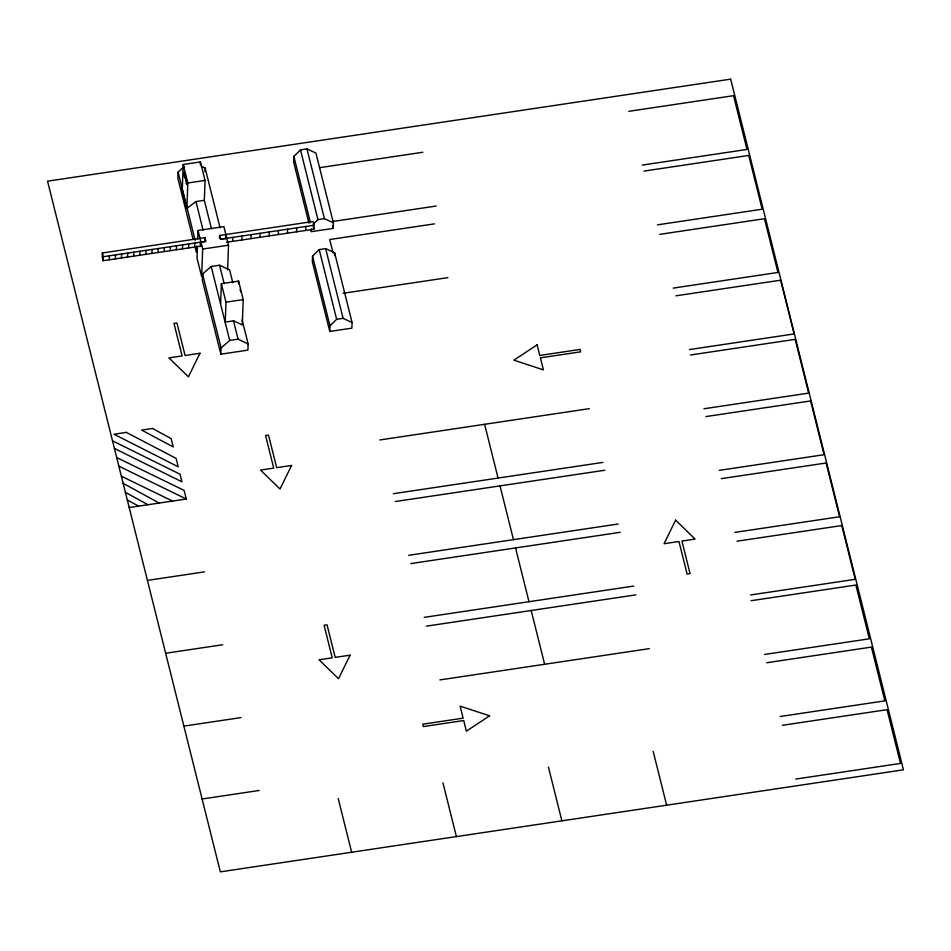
<?xml version="1.0" encoding="UTF-8"?>
<svg xmlns="http://www.w3.org/2000/svg" width="951" height="951" viewBox="0 0 951 951"><rect width="100%" height="100%" fill="white"/><g stroke="black" fill="none" stroke-linecap="round" stroke-linejoin="round"><path stroke-width="1.43" d="M184.47 174.544C185.338 182.354 183.781 171.858 184.803 176.375M184.542 176.779L183.745 172.393L184.185 174.295M184.779 176.601L184.613 174.544M103.16 260.705L103.302 256.722L205.939 241.388L205.012 237.643L102.375 252.978L102.221 256.96L103.16 260.705L201.695 245.988M109.258 259.789L109.413 255.807M115.368 258.874L115.511 254.892M121.466 257.971L121.609 253.988M127.565 257.055L127.707 253.073M133.663 256.14L133.818 252.158M139.773 255.237L139.916 251.254M145.872 254.321L146.014 250.339M151.97 253.406L152.112 249.424M158.068 252.502L158.223 248.52M164.178 251.587L164.321 247.605M170.277 250.672L170.419 246.689M184.53 166.449L178.075 172.06L177.849 178.289L193.148 239.474M176.375 249.768L176.517 245.786M183.198 164.499L182.271 189.855L186.895 208.352L195.942 201.564L204.334 200.316L205.059 180.417L200.435 161.92L183.198 164.499L187.822 182.984L186.895 208.352M184.934 175.816L184.851 177.896L184.446 173.89L184.874 176.018M182.473 248.853L182.628 244.871M185.267 177.148L185.279 175.127L186.444 179.751M186.384 179.691L186.372 181.724L185.207 177.1M188.583 247.938L188.726 243.955M194.682 247.034L194.824 243.052M196.584 246.036L196.346 252.277L194.931 246.582M197.428 246.44L197 258.054L201.648 276.61L202.658 249.055L198.01 230.487L223.877 226.623L228.513 245.192L227.61 269.846M197.689 239.188L198.01 230.487M200.328 164.761L200.435 161.92M200.923 242.136L200.78 246.119L200.162 243.622M204.988 171.762L205.119 168.018L201.35 166.259M232.817 282.732L229.619 269.929L219.574 265.234L211.181 266.482L202.575 273.971L202.337 280.2L220.846 354.176L247.902 350.134L248.128 343.905L242.077 319.726M205.012 237.643L204.857 241.625L199.841 242.374M219.467 238.13L219.562 235.468L313.081 221.5L314.02 225.244L313.878 229.227L226.457 242.291M220.62 303.583L221.357 283.683L238.594 281.104L243.218 299.601L242.291 324.945L233.637 320.82L225.256 322.08L225.981 302.18L221.357 283.683M220.846 354.176L221.072 347.947L202.575 273.971M225.708 238.511L225.851 234.528M232.662 241.352L232.805 237.381M238.487 283.921L238.594 281.104M241.792 239.997L241.934 236.014M250.921 238.63L251.076 234.647M260.063 237.263L260.205 233.28M269.192 235.896L269.335 231.913M278.322 234.54L278.465 230.558M287.452 233.173L287.606 229.191M311.179 228.918L311.084 231.711L333.183 228.406L333.385 222.831L315.946 153.111L306.959 148.915L300.504 149.878L293.847 156.416L293.633 161.991L308.944 223.176M296.593 231.806L296.736 227.824M305.723 230.439L305.865 226.457M312.546 256.14L312.332 261.715L329.783 331.435L351.882 328.143L352.084 322.567L334.645 252.847L325.658 248.639L319.203 249.602L312.546 256.14L329.985 325.86L329.783 331.435M334.538 255.629L334.645 252.847M186.408 182.616L186.598 183.876M313.188 224.27L317.943 219.598L324.398 218.635L333.385 222.831M329.985 325.86L336.642 319.322L343.097 318.359L352.084 322.567M221.072 347.947L229.69 340.47L238.083 339.21L248.128 343.905M628.789 111.326L733.53 95.682L746.987 149.45L642.234 165.094M187.822 182.984L205.059 180.417M319.5 167.685L422.803 152.255M643.982 171.085L748.734 155.441L762.179 209.208L657.438 224.852M332.957 221.452L436.247 206.022M314.02 225.244L220.501 239.212L219.562 235.468M220.68 239.26L226.6 238.38M202.658 249.055L228.513 245.192M434.464 223.865L329.712 239.509L333.088 253.014M659.732 234.35L764.473 218.706L777.93 272.462L673.177 288.105M225.981 302.18L243.218 299.601M343.156 293.277L447.909 277.633M675.923 295.82L780.676 280.176L794.121 333.932L689.368 349.576M690.45 354.996L795.191 339.352L808.647 393.12L703.895 408.764M379.853 439.944L589.347 408.657M705.856 416.586L810.597 400.942L824.053 454.709L719.301 470.353M129.193 507.537L186.265 499.013L184.114 490.419L116.688 457.55M393.298 493.712L602.803 462.424M395.259 501.534L604.753 470.246M721.381 478.638L826.122 462.994L839.567 516.762L734.826 532.405M147.417 580.407L204.489 571.872M408.716 555.301L618.209 524.013M410.784 563.586L620.278 532.298M737.025 541.202L841.778 525.558L855.222 579.325L750.482 594.969M165.652 653.266L222.724 644.742M424.229 617.354L633.723 586.066M426.44 626.15L635.934 594.862M751.135 600.699L855.876 585.043L869.333 638.81L764.58 654.454M439.885 679.917L649.378 648.63M183.876 726.124L240.948 717.601M766.661 662.752L871.401 647.096L884.858 700.863L780.105 716.507M202.099 798.995L259.171 790.471M782.304 725.316L887.057 709.672L900.502 763.427L795.761 779.071M118.839 466.145L186.265 499.013M121.348 476.189L172.523 501.07M114.417 448.456L181.962 481.812L180.072 474.252L112.503 440.824M123.143 483.346L159.186 503.055M125.401 492.38L147.976 504.731M127.291 499.964L138.584 506.134M186.586 184.054L186.396 183.067M186.551 183.959L186.586 183.079M653.194 751.433L666.639 805.188M484.606 424.301L498.051 478.068M500.012 485.89L513.457 539.657M515.537 547.942L528.982 601.71M531.181 610.506L544.638 664.273M548.442 767.077L561.886 820.832M332.517 225.708L333.183 228.406M306.959 148.915L324.398 218.635M325.658 248.639L343.097 318.359M300.504 149.878L317.943 219.598M319.203 249.602L336.642 319.322M313.248 226.73L313.878 229.227M293.847 156.416L310.216 221.868M442.94 782.828L456.397 836.595M240.116 289.484L240.698 291.802M205.119 168.018L220.073 227.776M204.334 200.316L211.443 228.763M219.574 265.234L224.198 283.731M233.459 320.713L238.083 339.21M195.942 201.564L203.062 230.023M211.181 266.482L229.69 340.47M338.199 798.483L351.644 852.239M178.075 172.06L195.157 240.353M102.375 252.978L103.302 256.722M199.983 353.261L188.417 376.822L168.945 357.897L182.128 355.936L173.985 323.376L176.934 322.936L185.076 355.484L199.983 353.261M291.577 465.443L280.01 489.004L260.538 470.079L273.722 468.118L265.579 435.558L268.527 435.118L276.67 467.678L291.577 465.443M350.087 655.156L338.532 678.705L319.06 659.78L332.232 657.819L324.089 625.271L327.049 624.831L335.192 657.379L350.087 655.156M675.626 520.161L664.06 543.722L678.966 541.499L687.109 574.047L690.057 573.608L681.915 541.06L695.098 539.086L675.626 520.161M537.125 344.821L513.909 360.179L543.39 369.856L540.382 357.838L580.716 351.811L580.122 349.421L539.776 355.448L537.125 344.821M489.587 715.818L466.37 731.176L463.719 720.537L423.373 726.564L422.779 724.187L463.125 718.16L460.118 706.141L489.587 715.818M730.665 79.147L47.55 181.177L220.335 871.853L903.45 769.823L730.665 79.147M126.328 432.384L114.001 434.227L178.206 466.798L176.101 458.382L126.328 432.384M152.576 428.461L141.687 430.09L173.248 446.97L171.156 438.625L152.576 428.461"/></g></svg>
